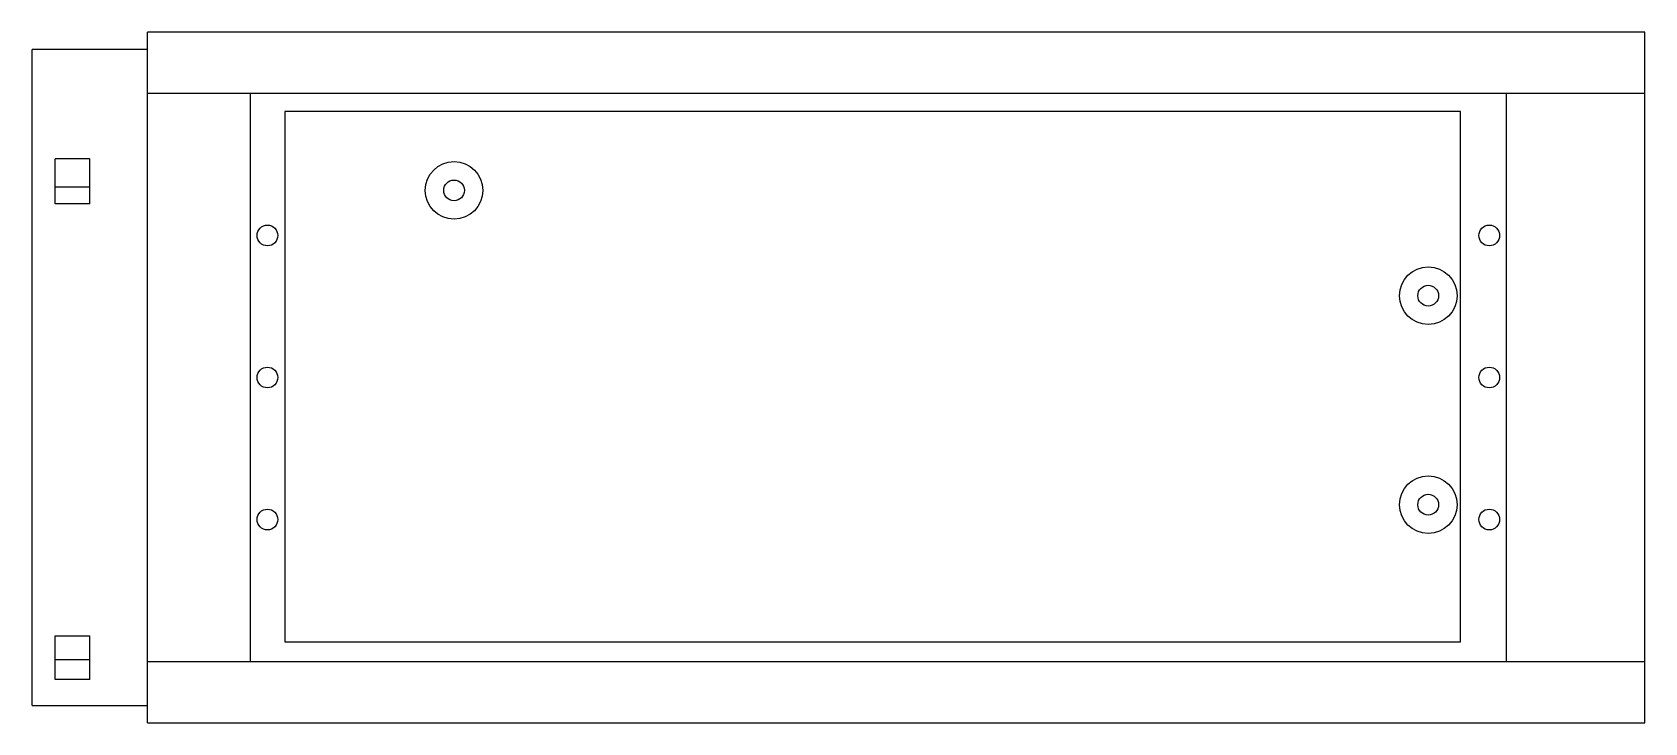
# Model space of a CAD drawing. Header units: millimetres. Extents: x -140 to 0, y -30 to 30.
import ezdxf

# ---------------------------------------------------------------- set-up
doc = ezdxf.new("R2010")
doc.units = ezdxf.units.MM

msp = doc.modelspace()

# ---------------------------------------------------------------- linework, layer by layer
at = {"color": 7, "linetype": 'Continuous', "lineweight": 25}
for p, q in [((0, 30), (-130, 30)), ((-130, -30), (-130, 30)), ((0, -30), (0, 30)), ((-130, 28.5), (-140, 28.5)), ((-140, -28.5), (-140, 28.5)), ((0, 24.69), (-130, 24.69)), ((-121.08, 24.69), (-121.08, -24.69)), ((-12, -24.69), (-12, 24.69)), ((-16, 23.11), (-118.08, 23.11)), ((-118.08, 23.11), (-118.08, -22.98)), ((-16, -22.98), (-16, 23.11)), ((-135, 19.01), (-138, 19.01)), ((-138, 15.1), (-138, 19.01)), ((-135, 15.1), (-135, 19.01)), ((-135, 16.55), (-138, 16.55)), ((-135, 15.1), (-138, 15.1)), ((-138, -22.45), (-135, -22.45)), ((-138, -26.25), (-138, -22.45)), ((-135, -26.25), (-135, -22.45)), ((-118.08, -22.98), (-16, -22.98)), ((-135, -24.53), (-138, -24.53)), ((-130, -24.69), (0, -24.69)), ((-135, -26.25), (-138, -26.25)), ((-140, -28.5), (-130, -28.5)), ((-130, -30), (0, -30))]:
    msp.add_line(p, q, dxfattribs=at)
for centre, radius in [((-103.38, 16.26), 2.5), ((-103.38, 16.26), 0.9), ((-119.58, 12.34), 0.9), ((-13.5, 12.34), 0.9), ((-18.8, 7.11), 2.5), ((-18.8, 7.11), 0.9), ((-119.58, 0), 0.9), ((-13.5, 0), 0.9), ((-18.8, -11.05), 2.5), ((-18.8, -11.05), 0.9), ((-119.58, -12.34), 0.9), ((-13.5, -12.34), 0.9)]:
    msp.add_circle(centre, radius, dxfattribs=at)

doc.saveas('drawing.dxf')
